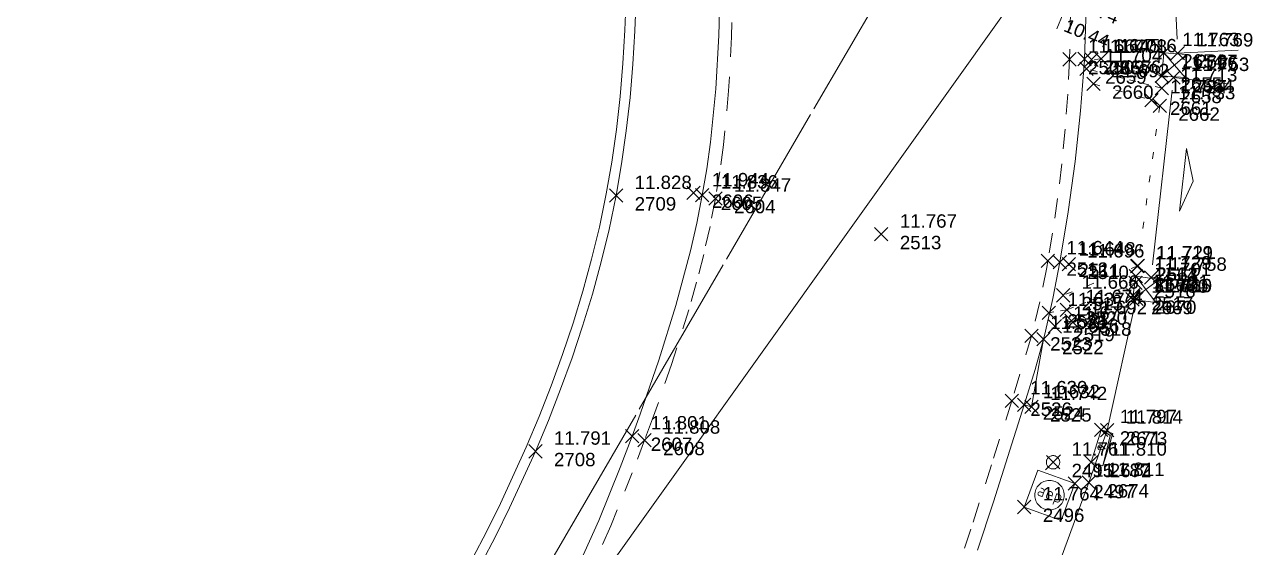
# Model space of a CAD drawing. Header units: metres. Extents: x 1224602 to 1224842, y 7187490 to 7187733.
# Drawn here: x 1224822.43 to 1224840.82, y 7187630.63 to 7187638.45 of the extents above; entities that cross this region are included whole.
import ezdxf
from ezdxf.enums import TextEntityAlignment as Align

# ---------------------------------------------------------------- set-up
doc = ezdxf.new("R2010")
doc.units = ezdxf.units.M
doc.header["$PDMODE"] = 3
doc.header["$PDSIZE"] = 0.1
for name, pattern in [('LL_0822', [2.5, 2.5, 0]), ('LL_0824', [0.35, 0.1, -0.25]), ('LL_0827', [0.2, 0.1, -0.1]), ('LL_0829', [0.6, 0.3, -0.3]), ('SL_1146', [2.5, 2.5, 0]), ('Socle_Continu', [2.5, 2.5, 0]), ('YL_2901', [2.5, 2.5, 0])]:
    doc.linetypes.add(name, pattern=pattern)
for name, color, linetype, lineweight in [('CLOTU_SCS', 212, 'Socle_Continu', 13), ('EAUPO_SCS', 140, 'Socle_Continu', 13), ('GAZFL_SCS', 40, 'Socle_Continu', 13), ('SIGTA_SCI', 7, 'Socle_Continu', 13), ('SIGTM_SCI', 1, 'Socle_Continu', 13), ('SIGTO_SCI', 255, 'Socle_Continu', 13), ('VOIRI_SCS', 7, 'Socle_Continu', 13)]:
    doc.layers.add(name, color=color, linetype=linetype, lineweight=lineweight)
for name, color, linetype, lineweight, true_color in [('EAUUS_PSI', 7, 'Socle_Continu', 13, 0x7f3f00), ('EAUUS_SCT', 7, 'Socle_Continu', 13, 0x7f3f00), ('SIGTS_PSS', 7, 'Socle_Continu', 13, 0x9966cc)]:
    doc.layers.add(name, color=color, linetype=linetype, lineweight=lineweight, true_color=true_color)
doc.styles.add('Reseaux', font='arial.ttf')
doc.styles.get("Standard").update_dxf_attribs({"font": 'arial.ttf'})
doc.linetypes.add('CL_0181', pattern='A,3,-0.15,0.4,-0.381,["eu",Standard,S=0.254,R=0,X=-0.2,Y=-0.1],-0.381,0.4,-0.15', length=4.862)

# ---------------------------------------------------------------- blocks, each defined once
blk = doc.blocks.new('YP_1521')
at = {"layer": 'SIGTO_SCI', "color": 7, "linetype": 'Socle_Continu'}
blk.add_point((0, 0), dxfattribs=at)
at = {"layer": 'SIGTA_SCI', "linetype": 'Socle_Continu'}
blk.add_attdef('ALT', (0.278, 0.099), '', height=0.2, dxfattribs=at)
at = {"layer": 'SIGTA_SCI', "linetype": 'Socle_Continu', "flags": 9}
blk.add_attdef('CALQUE_ALT', (1.69, -1.18), '', height=0.2, dxfattribs=at)
at = {"layer": 'SIGTM_SCI', "linetype": 'Socle_Continu'}
blk.add_attdef('MAT', (0.278, -0.223), '', height=0.2, dxfattribs=at)
at = {"layer": 'SIGTM_SCI', "linetype": 'Socle_Continu', "flags": 9}
blk.add_attdef('CALQUE_MAT', (1.69, -1.501), '', height=0.2, dxfattribs=at)
at = {"layer": 'SIGTO_SCI', "linetype": 'Socle_Continu', "flags": 9}
for tag, p in [('ID', (1.69, 0.105)), ('NATURE', (1.69, -0.216)), ('FAMILLE', (1.69, -0.538)), ('CALQUE', (1.69, -0.859)), ('PCRS', (1.69, -1.823))]:
    blk.add_attdef(tag, p, '', height=0.2, dxfattribs=at)
blk = doc.blocks.new('AP_0001')
at = {"layer": 'EAUPO_SCS', "linetype": 'Socle_Continu'}
blk.add_line((0.113, 0.113), (-0.113, -0.113), dxfattribs=at)
blk.add_circle((0, 0), 0.1, dxfattribs=at)
at = {"layer": 'EAUPO_SCS', "linetype": 'Socle_Continu', "flags": 9}
for tag, p in [('ID', (0.809, 0.507)), ('NATURE', (0.809, 0.186)), ('FAMILLE', (0.809, -0.135)), ('CALQUE', (0.809, -0.456)), ('PCRS', (0.809, -0.778))]:
    blk.add_attdef(tag, p, '', height=0.2, dxfattribs=at)
blk = doc.blocks.new('LP_0842')
at = {"layer": 'VOIRI_SCS', "linetype": 'Socle_Continu', "flags": 128}
blk.add_lwpolyline([(1, 0), (1, 0.5), (0, 0)], dxfattribs=at)
at = {"layer": 'VOIRI_SCS', "linetype": 'Socle_Continu', "flags": 9}
for tag, p in [('ID', (1.488, 0.614)), ('NATURE', (1.488, 0.292)), ('FAMILLE', (1.488, -0.029)), ('CALQUE', (1.488, -0.35)), ('PCRS', (1.488, -0.672))]:
    blk.add_attdef(tag, p, '', height=0.2, dxfattribs=at)
blk = doc.blocks.new('SP_1162')
at = {"layer": 'CLOTU_SCS', "linetype": 'Socle_Continu'}
for p, q in [((0, 0), (1, 1)), ((0, 1), (1, 0))]:
    blk.add_line(p, q, dxfattribs=at)
at = {"layer": 'CLOTU_SCS', "linetype": 'Socle_Continu', "flags": 128}
blk.add_lwpolyline([(1, 0), (0, 0), (0, 1), (1, 1)], close=True, dxfattribs=at)
at = {"layer": 'CLOTU_SCS', "linetype": 'Socle_Continu', "flags": 9}
for tag, p in [('NATURE', (1.089, -0.022)), ('ID', (1.089, 0.299)), ('CALQUE', (1.089, -0.665)), ('FAMILLE', (1.089, -0.344)), ('PCRS', (1.089, -0.986))]:
    blk.add_attdef(tag, p, '', height=0.2, dxfattribs=at)
blk = doc.blocks.new('SP_1161')
at = {"layer": 'CLOTU_SCS', "linetype": 'Socle_Continu'}
for p, q in [((0, 0), (0, 0.2745)), ((1, 0.2745), (1, 0)), ((0.5, 0.1545), (0.3438, 0.103)), ((0.6563, 0.103), (0.5, 0.1545)), ((0.3438, 0.103), (0.6563, 0.103)), ((0.0625, 0), (0.9375, 0))]:
    blk.add_line(p, q, dxfattribs=at)
at = {"layer": 'CLOTU_SCS', "linetype": 'Socle_Continu', "flags": 9}
for tag, p in [('ID', (1.3598, 0.3853)), ('NATURE', (1.3598, 0.0641)), ('FAMILLE', (1.3598, -0.2572)), ('CALQUE', (1.3598, -0.5785)), ('PCRS', (1.3598, -0.8998))]:
    blk.add_attdef(tag, p, '', height=0.2, dxfattribs=at)
blk = doc.blocks.new('JP_0703')
at = {"layer": 'GAZFL_SCS', "linetype": 'Socle_Continu'}
blk.add_hatch(color=256, dxfattribs=at).paths.add_polyline_path([(0, 0), (0, 0.359), (1, 0.359), (0.088, 0.3)])
h = blk.add_hatch(color=256, dxfattribs=at)
edge = h.paths.add_edge_path()
edge.add_line((0.505, 0.179), (0.471, 0.106))
edge.add_line((0.471, 0.106), (0.471, 0.096))
edge.add_ellipse((0.505, 0.099), major_axis=(-0.0336, 0), ratio=0.758629, start_angle=5.446, end_angle=174.554)
edge.add_line((0.538, 0.096), (0.538, 0.106))
edge.add_line((0.538, 0.106), (0.505, 0.179))
at = {"layer": 'GAZFL_SCS', "linetype": 'Socle_Continu', "flags": 128}
blk.add_lwpolyline([(0, 0.359), (0, 0), (1, 0), (1, 0.359)], close=True, dxfattribs=at)
at = {"layer": 'GAZFL_SCS', "linetype": 'Socle_Continu'}
blk.add_lwpolyline([(0, 0), (0, 0.359), (1, 0.359), (0.088, 0.3)], close=True, dxfattribs=at)
blk.add_lwpolyline([(0.578, 0.106), (0.578, 0.124), (0.505, 0.281), (0.432, 0.124), (0.432, 0.106, 0.066358), (0.436, 0.095, 0.1059), (0.452, 0.076, 0.086348), (0.476, 0.064, 0.076263), (0.505, 0.059, 0.076263), (0.534, 0.064, 0.086348), (0.557, 0.076, 0.1059), (0.574, 0.095, 0.066358)], format="xyb", close=True, dxfattribs=at)
at = {"layer": 'GAZFL_SCS', "linetype": 'Socle_Continu', "flags": 9}
for tag, p in [('ID', (1.013, 0.696)), ('NATURE', (1.013, 0.374)), ('FAMILLE', (1.013, 0.053)), ('CALQUE', (1.013, -0.268)), ('PCRS', (1.013, -0.589))]:
    blk.add_attdef(tag, p, '', height=0.2, dxfattribs=at)
blk = doc.blocks.new('AP_0003')
at = {"layer": 'EAUPO_SCS', "linetype": 'Socle_Continu', "flags": 128}
blk.add_lwpolyline([(0, 0.613), (0.613, 0.614), (0.613, 0), (0, 0)], close=True, dxfattribs=at)
at = {"layer": 'EAUPO_SCS', "linetype": 'Socle_Continu', "const_width": 0.0132, "flags": 128}
for points in [[(0.173, 0.366, -0.408207), (0.207, 0.331), (0.207, 0.247), (0.158, 0.247, -1.002527), (0.158, 0.307)], [(0.346, 0.247), (0.297, 0.247, -0.408864), (0.267, 0.277), (0.267, 0.327, -0.99952), (0.346, 0.327), (0.346, 0.307), (0.267, 0.307)], [(0.405, 0.188), (0.405, 0.366), (0.45, 0.366, -0.410969), (0.485, 0.331), (0.485, 0.282, -0.406349), (0.45, 0.247), (0.405, 0.247)]]:
    blk.add_lwpolyline(points, format="xyb", dxfattribs=at)
for points in [[(0.138, 0.366), (0.173, 0.366)], [(0.207, 0.307), (0.158, 0.307)]]:
    blk.add_lwpolyline(points, dxfattribs=at)
at = {"layer": 'EAUPO_SCS', "linetype": 'Socle_Continu'}
blk.add_circle((0.306, 0.307), 0.23, dxfattribs=at)
at = {"layer": 'EAUPO_SCS', "linetype": 'Socle_Continu', "flags": 9}
for tag, p in [('ID', (1.059, 1.029)), ('NATURE', (1.059, 0.708)), ('FAMILLE', (1.059, 0.387)), ('CALQUE', (1.059, 0.066)), ('PCRS', (1.059, -0.256)), ('TYPE', (1.059, -0.577))]:
    blk.add_attdef(tag, p, '', height=0.2, dxfattribs=at)
blk = doc.blocks.new('CP_2101')
at = {"layer": 'EAUUS_PSI', "linetype": 'Socle_Continu'}
blk.add_line((0.733, 0), (0, 0), dxfattribs=at)
at = {"layer": 'EAUUS_PSI', "linetype": 'Socle_Continu', "flags": 128}
blk.add_lwpolyline([(0.733, -0.3), (0.733, 0.3)], dxfattribs=at)
at = {"layer": 'EAUUS_PSI', "linetype": 'Socle_Continu'}
blk.add_point((0, 0), dxfattribs=at)
at = {"layer": 'EAUUS_PSI', "linetype": 'Socle_Continu', "style": 'Reseaux', "flags": 9}
for tag, p in [('ID', (2.525, 0.541)), ('NATURE', (2.525, 0.22))]:
    blk.add_attdef(tag, p, '', height=0.2, dxfattribs=at)
at = {"layer": 'EAUUS_PSI', "linetype": 'Socle_Continu'}
for tag, p in [('TAMPON', (0.824, 0.196)), ('RADIER', (0.824, -0.192))]:
    blk.add_attdef(tag, text='', height=0.2, dxfattribs=at).set_placement(p, align=Align.MIDDLE_LEFT)
at = {"layer": 'EAUUS_PSI', "linetype": 'Socle_Continu', "flags": 9}
for tag, p in [('FAMILLE', (2.525, -0.101)), ('CALQUE', (2.525, -0.423))]:
    blk.add_attdef(tag, p, '', height=0.2, dxfattribs=at)

msp = doc.modelspace()

# ---------------------------------------------------------------- linework, layer by layer
at = {"layer": 'CLOTU_SCS', "linetype": 'SL_1146'}
for points in [[(1224829.141, 7187630.464, 11.779), (1224829.355, 7187630.873, 11.782), (1224829.56, 7187631.286, 11.785), (1224829.946, 7187632.128, 11.791), (1224830.138, 7187632.587, 11.794), (1224830.319, 7187633.05, 11.798), (1224830.49, 7187633.517, 11.803), (1224830.648, 7187633.988, 11.808), (1224830.792, 7187634.463, 11.813), (1224830.923, 7187634.941, 11.817), (1224831.04, 7187635.422, 11.82), (1224831.144, 7187635.922, 11.823), (1224831.226, 7187636.394, 11.826), (1224831.295, 7187636.884, 11.828), (1224831.351, 7187637.376, 11.83), (1224831.393, 7187637.871, 11.831), (1224831.423, 7187638.367, 11.832), (1224831.44, 7187638.864, 11.832)], [(1224829.274, 7187630.393, 11.779), (1224829.489, 7187630.805, 11.782), (1224829.696, 7187631.222, 11.785), (1224830.083, 7187632.068, 11.791), (1224830.277, 7187632.531, 11.796), (1224830.46, 7187632.997, 11.8), (1224830.631, 7187633.468, 11.805), (1224830.79, 7187633.943, 11.81), (1224830.936, 7187634.421, 11.814), (1224831.068, 7187634.903, 11.819), (1224831.186, 7187635.389, 11.823), (1224831.291, 7187635.894, 11.828), (1224831.374, 7187636.37, 11.829), (1224831.444, 7187636.865, 11.831), (1224831.5, 7187637.362, 11.832), (1224831.543, 7187637.86, 11.833), (1224831.572, 7187638.36, 11.834), (1224831.59, 7187638.86, 11.835)], [(1224839.079, 7187634.349, 11.71), (1224838.643, 7187632.383, 11.814), (1224838.368, 7187631.6, 11.811), (1224837.577, 7187629.454, 11.825), (1224836.695, 7187627.294, 11.793)]]:
    msp.add_polyline3d(points, dxfattribs=at)
at = {"layer": 'EAUUS_SCT', "linetype": 'CL_0181'}
msp.add_polyline3d([(1224837.324, 7187638.945, 10.44), (1224817.982, 7187611.869, 10.2)], dxfattribs=at)
at = {"layer": 'SIGTS_PSS', "linetype": 'YL_2901'}
msp.add_polyline3d([(1224718.643, 7187594.665, 11.273), (1224724.194, 7187641.786, 11.605), (1224743.464, 7187686.347, 12.019), (1224774.759, 7187705.496, 12.369), (1224807.6, 7187693.028, 12.688), (1224838.124, 7187643.847, 11.839), (1224818.746, 7187610.542, 11.62), (1224772.174, 7187599.12, 11.427)], close=True, dxfattribs=at)
at = {"layer": 'VOIRI_SCS', "linetype": 'LL_0822'}
for points in [[(1224832.849, 7187639.095, 11.843), (1224832.831, 7187638.292, 11.845), (1224832.784, 7187637.491, 11.845), (1224832.702, 7187636.693, 11.842), (1224832.647, 7187636.296, 11.839), (1224832.58, 7187635.901, 11.836), (1224832.498, 7187635.484, 11.834), (1224832.404, 7187635.07, 11.831), (1224832.186, 7187634.248, 11.825), (1224831.932, 7187633.433, 11.816), (1224831.652, 7187632.626, 11.805), (1224831.532, 7187632.297, 11.801), (1224831.354, 7187631.826, 11.798), (1224831.034, 7187631.034, 11.791), (1224830.683, 7187630.259, 11.784)], [(1224838.33, 7187638.682, 11.205), (1224838.302, 7187637.938, 11.645), (1224838.301, 7187637.921, 11.652), (1224838.245, 7187637.161, 11.678), (1224838.164, 7187636.404, 11.672), (1224838.06, 7187635.649, 11.66), (1224837.935, 7187634.898, 11.648), (1224837.831, 7187634.357, 11.647), (1224837.709, 7187633.821, 11.65), (1224837.69, 7187633.744, 11.636), (1224837.563, 7187633.291, 11.64), (1224837.402, 7187632.764, 11.632), (1224836.943, 7187631.311, 11.671), (1224836.702, 7187630.589, 11.67)]]:
    msp.add_polyline3d(points, dxfattribs=at)
at = {"layer": 'VOIRI_SCS', "linetype": 'LL_0829'}
for points in [[(1224833.034, 7187639.083, 11.857), (1224833.018, 7187638.271, 11.853), (1224832.975, 7187637.46, 11.85), (1224832.897, 7187636.653, 11.848), (1224832.844, 7187636.252, 11.847), (1224832.779, 7187635.853, 11.847), (1224832.697, 7187635.433, 11.841), (1224832.602, 7187635.015, 11.836), (1224832.496, 7187634.6, 11.831), (1224832.38, 7187634.187, 11.827), (1224832.122, 7187633.367, 11.818), (1224831.837, 7187632.554, 11.811), (1224831.718, 7187632.233, 11.808), (1224831.533, 7187631.748, 11.803), (1224831.21, 7187630.951, 11.796), (1224831.038, 7187630.558, 11.793)], [(1224838.095, 7187638.686, 11.028), (1224838.079, 7187637.933, 11.664), (1224838.053, 7187637.411, 11.663), (1224838.014, 7187636.89, 11.661), (1224837.963, 7187636.37, 11.658), (1224837.9, 7187635.851, 11.654), (1224837.825, 7187635.333, 11.649), (1224837.755, 7187634.917, 11.644), (1224837.737, 7187634.818, 11.643), (1224837.635, 7187634.305, 11.639), (1224837.512, 7187633.798, 11.635), (1224837.214, 7187632.822, 11.63), (1224836.912, 7187631.867, 11.631), (1224836.603, 7187630.904, 11.631), (1224836.272, 7187629.949, 11.627)]]:
    msp.add_polyline3d(points, dxfattribs=at)
at = {"layer": 'VOIRI_SCS', "linetype": 'LL_0824'}
for points in [[(1224839.463, 7187637.686, 11.726), (1224838.551, 7187637.939, 11.716), (1224838.406, 7187637.928, 11.708)], [(1224838.437, 7187637.565, 11.692), (1224839.306, 7187637.324, 11.724), (1224839.429, 7187637.236, 11.733), (1224839.1, 7187634.842, 11.72)], [(1224839.093, 7187634.84, 11.719), (1224837.983, 7187634.402, 11.666)], [(1224839.033, 7187634.402, 11.721), (1224838.107, 7187634.021, 11.692), (1224837.857, 7187633.938, 11.677)]]:
    msp.add_polyline3d(points, dxfattribs=at)
at = {"layer": 'VOIRI_SCS', "linetype": 'LL_0827'}
for points in [[(1224839.459, 7187637.501, 11.713), (1224838.333, 7187637.791, 11.704)], [(1224839.067, 7187634.59, 11.701), (1224838.041, 7187634.186, 11.674), (1224837.771, 7187634.142, 11.637)]]:
    msp.add_polyline3d(points, dxfattribs=at)

# ---------------------------------------------------------------- block references
at = {"layer": 'CLOTU_SCS', "linetype": 'Socle_Continu'}
for p, xscale, yscale, rotation in [((1224839.544, 7187641.33, 11.797), 3.306938772367956, 3.306938772367956, 272.6661921355563), ((1224839.637, 7187637.659, 11.753), 3.008165006700787, 3.008165006700787, 263.5710379248947)]:
    msp.add_blockref('SP_1161', p, dxfattribs=dict(at, xscale=xscale, yscale=yscale, rotation=rotation))
at = {"layer": 'CLOTU_SCS', "color": 6, "linetype": 'Socle_Continu'}
for p, xscale, yscale, rotation in [((1224839.49, 7187638.032, 11.763), 0.3471866909408485, 0.3471866909408485, 265.5711706488799), ((1224839.072, 7187634.69, 11.729), 0.3516452632624391, 0.3516452632624391, 261.9660317200879)]:
    msp.add_blockref('SP_1162', p, dxfattribs=dict(at, xscale=xscale, yscale=yscale, rotation=rotation))
at = {"layer": 'EAUPO_SCS', "linetype": 'Socle_Continu'}
msp.add_blockref('AP_0001', (1224837.832, 7187631.904, 11.761), dxfattribs=at)
at = {"layer": 'EAUPO_SCS', "linetype": 'Socle_Continu', "xscale": 0.9610908069558987, "yscale": 0.9610908069558987, "zscale": 0.9610908069558987, "rotation": 340.0392438305304}
msp.add_blockref('AP_0003', (1224837.402, 7187631.235, 11.764), dxfattribs=at)
at = {"layer": 'EAUUS_PSI', "linetype": 'Socle_Continu'}
ref = msp.add_blockref('CP_2101', (1224837.324, 7187638.945, 11.736), dxfattribs=dict(at, rotation=337.6651521489352))
ref.add_attrib('TAMPON', '11.74', dxfattribs={"linetype": 'Socle_Continu', "height": 0.2, "rotation": 337.6652}).set_placement((1224838.161, 7187638.812), align=Align.MIDDLE_LEFT)
ref.add_attrib('RADIER', '10.44', dxfattribs={"linetype": 'Socle_Continu', "height": 0.2, "rotation": 337.6652}).set_placement((1224838.013, 7187638.454), align=Align.MIDDLE_LEFT)
at = {"layer": 'GAZFL_SCS', "linetype": 'Socle_Continu', "xscale": 0.5093014519061738, "yscale": 0.5093014519061738, "rotation": 252.8382155621401}
msp.add_blockref('JP_0703', (1224838.554, 7187632.391, 11.797), dxfattribs=at)
at = {"layer": 'SIGTO_SCI', "linetype": 'Socle_Continu'}
for p, values in [((1224838.079, 7187637.933, 11.664), {'ALT': '11.664', 'MAT': '2508'}), ((1224838.302, 7187637.938, 11.645), {'ALT': '11.645', 'MAT': '2509'}), ((1224838.406, 7187637.928, 11.708), {'ALT': '11.708', 'MAT': '2657'}), ((1224838.551, 7187637.939, 11.716), {'ALT': '11.716', 'MAT': '2656'}), ((1224839.49, 7187638.032, 11.763), {'ALT': '11.763', 'MAT': '2654'}), ((1224839.698, 7187638.026, 11.769), {'ALT': '11.769', 'MAT': '2667'}), ((1224838.333, 7187637.791, 11.704), {'ALT': '11.704', 'MAT': '2659'}), ((1224838.437, 7187637.565, 11.692), {'ALT': '11.692', 'MAT': '2660'}), ((1224839.463, 7187637.686, 11.726), {'ALT': '11.726', 'MAT': '2655'}), ((1224839.637, 7187637.659, 11.753), {'ALT': '11.753', 'MAT': '2664'}), ((1224839.459, 7187637.501, 11.713), {'ALT': '11.713', 'MAT': '2658'}), ((1224839.306, 7187637.324, 11.724), {'ALT': '11.724', 'MAT': '2661'}), ((1224839.429, 7187637.236, 11.733), {'ALT': '11.733', 'MAT': '2662'}), ((1224831.291, 7187635.894, 11.828), {'ALT': '11.828', 'MAT': '2709'}), ((1224832.448, 7187635.934, 11.944), {'ALT': '11.944', 'MAT': '2606'}), ((1224832.58, 7187635.901, 11.836), {'ALT': '11.836', 'MAT': '2605'}), ((1224832.779, 7187635.853, 11.847), {'ALT': '11.847', 'MAT': '2604'}), ((1224835.261, 7187635.315, 11.767), {'ALT': '11.767', 'MAT': '2513'}), ((1224837.755, 7187634.917, 11.644), {'ALT': '11.644', 'MAT': '2512'}), ((1224837.935, 7187634.898, 11.648), {'ALT': '11.648', 'MAT': '2511'}), ((1224838.067, 7187634.869, 11.696), {'ALT': '11.696', 'MAT': '2510'}), ((1224839.093, 7187634.84, 11.719), {'ALT': '11.719', 'MAT': '2514'}), ((1224839.1, 7187634.842, 11.721), {'ALT': '11.721', 'MAT': '2663'}), ((1224839.067, 7187634.59, 11.701), {'ALT': '11.701', 'MAT': '2516'}), ((1224839.072, 7187634.69, 11.729), {'ALT': '11.729', 'MAT': '2668'}), ((1224839.301, 7187634.67, 11.758), {'ALT': '11.758', 'MAT': '2665'}), ((1224837.983, 7187634.402, 11.666), {'ALT': '11.666', 'MAT': '2515'}), ((1224839.033, 7187634.402, 11.721), {'ALT': '11.721', 'MAT': '2517'}), ((1224839.023, 7187634.342, 11.73), {'ALT': '11.730', 'MAT': '2669'}), ((1224839.079, 7187634.349, 11.71), {'ALT': '11.710', 'MAT': '2670'}), ((1224837.771, 7187634.142, 11.637), {'ALT': '11.637', 'MAT': '2521'}), ((1224838.041, 7187634.186, 11.674), {'ALT': '11.674', 'MAT': '2520'}), ((1224837.857, 7187633.938, 11.677), {'ALT': '11.677', 'MAT': '2519'}), ((1224838.107, 7187634.021, 11.692), {'ALT': '11.692', 'MAT': '2518'}), ((1224837.512, 7187633.798, 11.635), {'ALT': '11.635', 'MAT': '2523'}), ((1224837.69, 7187633.744, 11.636), {'ALT': '11.636', 'MAT': '2522'}), ((1224837.214, 7187632.822, 11.63), {'ALT': '11.630', 'MAT': '2526'}), ((1224837.402, 7187632.764, 11.632), {'ALT': '11.632', 'MAT': '2524'}), ((1224837.51, 7187632.736, 11.742), {'ALT': '11.742', 'MAT': '2525'}), ((1224838.554, 7187632.391, 11.797), {'ALT': '11.797', 'MAT': '2671'}), ((1224838.643, 7187632.383, 11.814), {'ALT': '11.814', 'MAT': '2673'}), ((1224831.532, 7187632.297, 11.801), {'ALT': '11.801', 'MAT': '2607'}), ((1224831.718, 7187632.233, 11.808), {'ALT': '11.808', 'MAT': '2608'}), ((1224830.083, 7187632.068, 11.791), {'ALT': '11.791', 'MAT': '2708'}), ((1224837.832, 7187631.904, 11.761), {'ALT': '11.761', 'MAT': '2495'}), ((1224838.404, 7187631.904, 11.81), {'ALT': '11.810', 'MAT': '2672'}), ((1224838.157, 7187631.588, 11.787), {'ALT': '11.787', 'MAT': '2497'}), ((1224838.368, 7187631.6, 11.811), {'ALT': '11.811', 'MAT': '2674'}), ((1224837.402, 7187631.235, 11.764), {'ALT': '11.764', 'MAT': '2496'})]:
    msp.add_blockref('YP_1521', p, dxfattribs=at).add_auto_attribs(values)
at = {"layer": 'VOIRI_SCS', "linetype": 'Socle_Continu', "xscale": 1.0214, "yscale": 0.2237219767903228, "zscale": 1.99999999505774, "rotation": 253.6304354240858}
msp.add_blockref('LP_0842', (1224837.69, 7187633.744, 11.636), dxfattribs=at)

doc.saveas('drawing.dxf')
